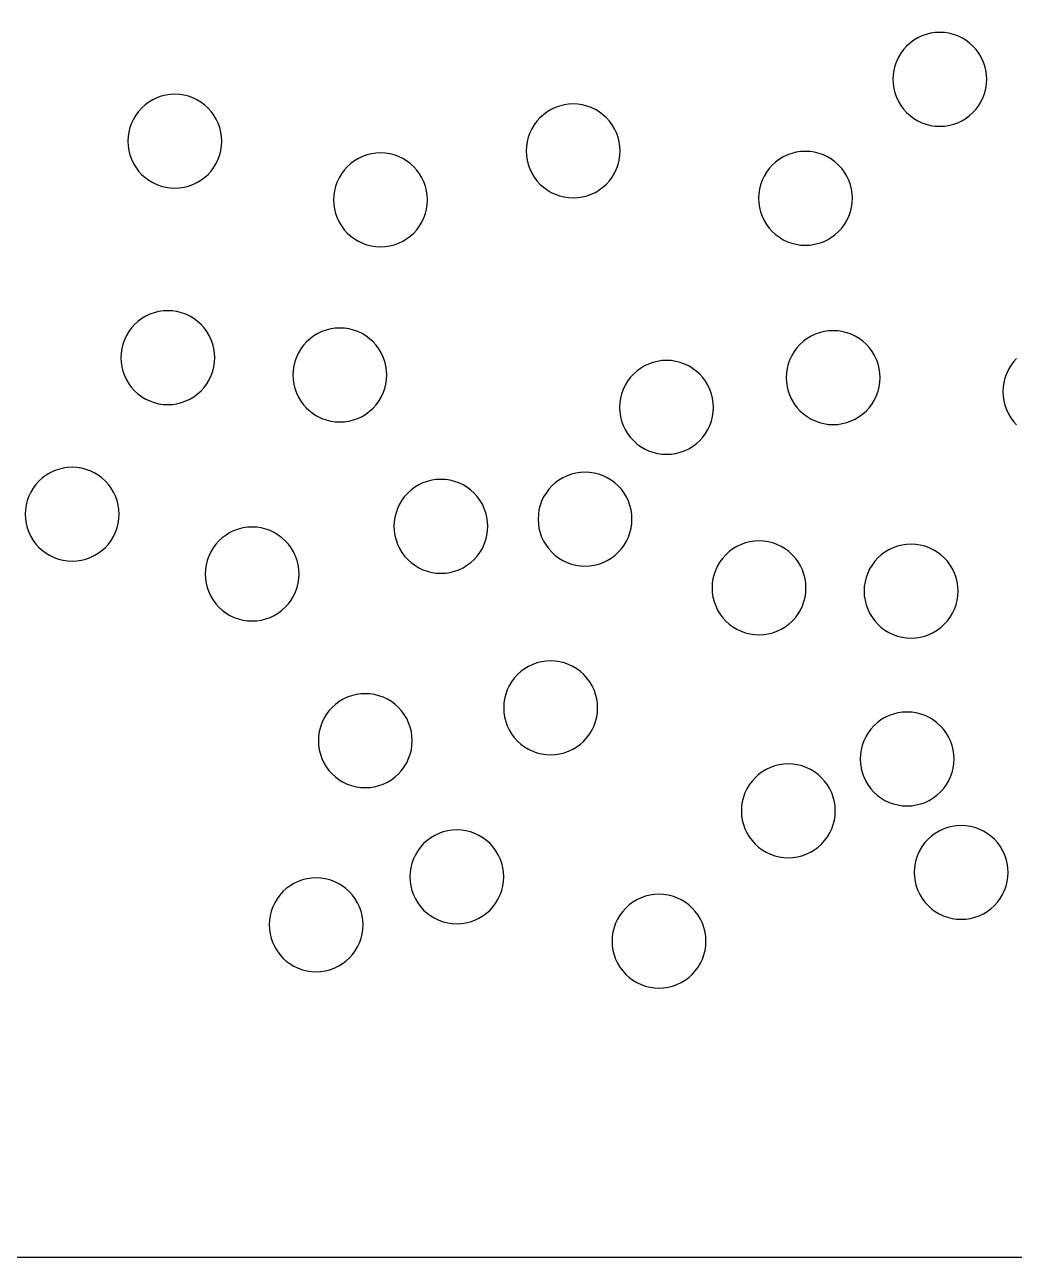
# Model space of a CAD drawing. Header units: millimetres. Extents: x 0 to 406, y 0 to 84.
# Drawn here: x 334.52 to 366.13, y 0 to 39.39 of the extents above; entities that cross this region are included whole.
import ezdxf

# ---------------------------------------------------------------- set-up
doc = ezdxf.new("R2010")
doc.units = ezdxf.units.MM

msp = doc.modelspace()

# ---------------------------------------------------------------- linework, layer by layer
at = {"color": 0}
for points in [[(0, 0), (0, 83.82), (406.4, 83.82), (406.4, 0), (0, 0)], [(364.812, 36.581), (364.911, 36.69), (364.999, 36.808), (365.074, 36.935), (365.137, 37.068), (365.187, 37.206), (365.223, 37.349), (365.244, 37.495), (365.252, 37.642), (365.244, 37.789), (365.223, 37.934), (365.187, 38.077), (365.137, 38.216), (365.074, 38.349), (364.999, 38.475), (364.911, 38.593), (364.812, 38.702), (364.703, 38.801), (364.585, 38.889), (364.459, 38.965), (364.326, 39.028), (364.187, 39.077), (364.044, 39.113), (363.899, 39.134), (363.752, 39.142), (363.605, 39.134), (363.459, 39.113), (363.316, 39.077), (363.178, 39.028), (363.045, 38.965), (362.918, 38.889), (362.8, 38.801), (362.691, 38.702), (362.592, 38.593), (362.504, 38.475), (362.429, 38.349), (362.366, 38.216), (362.316, 38.077), (362.28, 37.934), (362.259, 37.789), (362.252, 37.642), (362.259, 37.495), (362.28, 37.349), (362.316, 37.206), (362.366, 37.068), (362.429, 36.935), (362.504, 36.808), (362.592, 36.69), (362.691, 36.581), (362.8, 36.482), (362.918, 36.394), (363.045, 36.319), (363.178, 36.256), (363.316, 36.206), (363.459, 36.171), (363.605, 36.149), (363.752, 36.142), (363.899, 36.149), (364.044, 36.171), (364.187, 36.206), (364.326, 36.256), (364.459, 36.319), (364.585, 36.394), (364.703, 36.482), (364.812, 36.581)], [(340.375, 34.603), (340.474, 34.712), (340.562, 34.83), (340.638, 34.957), (340.701, 35.09), (340.75, 35.228), (340.786, 35.371), (340.808, 35.517), (340.815, 35.664), (340.808, 35.811), (340.786, 35.956), (340.75, 36.099), (340.701, 36.238), (340.638, 36.371), (340.562, 36.497), (340.474, 36.615), (340.375, 36.724), (340.266, 36.823), (340.148, 36.911), (340.022, 36.987), (339.889, 37.049), (339.75, 37.099), (339.607, 37.135), (339.462, 37.156), (339.315, 37.164), (339.168, 37.156), (339.022, 37.135), (338.879, 37.099), (338.741, 37.049), (338.608, 36.987), (338.481, 36.911), (338.363, 36.823), (338.254, 36.724), (338.155, 36.615), (338.068, 36.497), (337.992, 36.371), (337.929, 36.238), (337.879, 36.099), (337.844, 35.956), (337.822, 35.811), (337.815, 35.664), (337.822, 35.517), (337.844, 35.371), (337.879, 35.228), (337.929, 35.09), (337.992, 34.957), (338.068, 34.83), (338.155, 34.712), (338.254, 34.603), (338.363, 34.504), (338.481, 34.416), (338.608, 34.341), (338.741, 34.278), (338.879, 34.228), (339.022, 34.193), (339.168, 34.171), (339.315, 34.164), (339.462, 34.171), (339.607, 34.193), (339.75, 34.228), (339.889, 34.278), (340.022, 34.341), (340.148, 34.416), (340.266, 34.504), (340.375, 34.603)], [(353.101, 34.292), (353.2, 34.401), (353.288, 34.52), (353.363, 34.646), (353.426, 34.779), (353.476, 34.918), (353.512, 35.06), (353.533, 35.206), (353.54, 35.353), (353.533, 35.5), (353.512, 35.646), (353.476, 35.788), (353.426, 35.927), (353.363, 36.06), (353.288, 36.186), (353.2, 36.305), (353.101, 36.414), (352.992, 36.512), (352.874, 36.6), (352.748, 36.676), (352.614, 36.739), (352.476, 36.788), (352.333, 36.824), (352.187, 36.846), (352.04, 36.853), (351.893, 36.846), (351.748, 36.824), (351.605, 36.788), (351.466, 36.739), (351.333, 36.676), (351.207, 36.6), (351.089, 36.512), (350.98, 36.414), (350.881, 36.305), (350.793, 36.186), (350.718, 36.06), (350.655, 35.927), (350.605, 35.788), (350.569, 35.646), (350.548, 35.5), (350.54, 35.353), (350.548, 35.206), (350.569, 35.06), (350.605, 34.918), (350.655, 34.779), (350.718, 34.646), (350.793, 34.52), (350.881, 34.401), (350.98, 34.292), (351.089, 34.193), (351.207, 34.106), (351.333, 34.03), (351.466, 33.967), (351.605, 33.918), (351.748, 33.882), (351.893, 33.86), (352.04, 33.853), (352.187, 33.86), (352.333, 33.882), (352.476, 33.918), (352.614, 33.967), (352.748, 34.03), (352.874, 34.106), (352.992, 34.193), (353.101, 34.292)], [(346.946, 32.728), (347.045, 32.837), (347.133, 32.956), (347.208, 33.082), (347.271, 33.215), (347.321, 33.354), (347.357, 33.496), (347.378, 33.642), (347.385, 33.789), (347.378, 33.936), (347.357, 34.082), (347.321, 34.224), (347.271, 34.363), (347.208, 34.496), (347.133, 34.622), (347.045, 34.741), (346.946, 34.85), (346.837, 34.948), (346.719, 35.036), (346.593, 35.112), (346.459, 35.175), (346.321, 35.224), (346.178, 35.26), (346.032, 35.282), (345.885, 35.289), (345.738, 35.282), (345.593, 35.26), (345.45, 35.224), (345.311, 35.175), (345.178, 35.112), (345.052, 35.036), (344.934, 34.948), (344.825, 34.85), (344.726, 34.741), (344.638, 34.622), (344.563, 34.496), (344.5, 34.363), (344.45, 34.224), (344.414, 34.082), (344.393, 33.936), (344.385, 33.789), (344.393, 33.642), (344.414, 33.496), (344.45, 33.354), (344.5, 33.215), (344.563, 33.082), (344.638, 32.956), (344.726, 32.837), (344.825, 32.728), (344.934, 32.629), (345.052, 32.542), (345.178, 32.466), (345.311, 32.403), (345.45, 32.354), (345.593, 32.318), (345.738, 32.296), (345.885, 32.289), (346.032, 32.296), (346.178, 32.318), (346.321, 32.354), (346.459, 32.403), (346.593, 32.466), (346.719, 32.542), (346.837, 32.629), (346.946, 32.728)], [(360.52, 32.779), (360.618, 32.888), (360.706, 33.006), (360.782, 33.133), (360.845, 33.266), (360.894, 33.404), (360.93, 33.547), (360.952, 33.693), (360.959, 33.84), (360.952, 33.987), (360.93, 34.132), (360.894, 34.275), (360.845, 34.414), (360.782, 34.547), (360.706, 34.673), (360.618, 34.791), (360.52, 34.9), (360.41, 34.999), (360.292, 35.087), (360.166, 35.163), (360.033, 35.226), (359.894, 35.275), (359.751, 35.311), (359.606, 35.333), (359.459, 35.34), (359.312, 35.333), (359.166, 35.311), (359.023, 35.275), (358.885, 35.226), (358.752, 35.163), (358.626, 35.087), (358.507, 34.999), (358.398, 34.9), (358.299, 34.791), (358.212, 34.673), (358.136, 34.547), (358.073, 34.414), (358.023, 34.275), (357.988, 34.132), (357.966, 33.987), (357.959, 33.84), (357.966, 33.693), (357.988, 33.547), (358.023, 33.404), (358.073, 33.266), (358.136, 33.133), (358.212, 33.006), (358.299, 32.888), (358.398, 32.779), (358.507, 32.68), (358.626, 32.593), (358.752, 32.517), (358.885, 32.454), (359.023, 32.404), (359.166, 32.369), (359.312, 32.347), (359.459, 32.34), (359.606, 32.347), (359.751, 32.369), (359.894, 32.404), (360.033, 32.454), (360.166, 32.517), (360.292, 32.593), (360.41, 32.68), (360.52, 32.779)], [(340.042, 27.589), (340.151, 27.688), (340.25, 27.797), (340.337, 27.915), (340.413, 28.041), (340.476, 28.174), (340.525, 28.313), (340.561, 28.456), (340.583, 28.601), (340.59, 28.748), (340.583, 28.895), (340.561, 29.041), (340.525, 29.184), (340.476, 29.322), (340.413, 29.456), (340.337, 29.582), (340.25, 29.7), (340.151, 29.809), (340.042, 29.908), (339.923, 29.996), (339.797, 30.071), (339.664, 30.134), (339.525, 30.184), (339.383, 30.22), (339.237, 30.241), (339.09, 30.248), (338.943, 30.241), (338.797, 30.22), (338.655, 30.184), (338.516, 30.134), (338.383, 30.071), (338.257, 29.996), (338.138, 29.908), (338.029, 29.809), (337.931, 29.7), (337.843, 29.582), (337.767, 29.456), (337.704, 29.322), (337.655, 29.184), (337.619, 29.041), (337.597, 28.895), (337.59, 28.748), (337.597, 28.601), (337.619, 28.456), (337.655, 28.313), (337.704, 28.174), (337.767, 28.041), (337.843, 27.915), (337.931, 27.797), (338.029, 27.688), (338.138, 27.589), (338.257, 27.501), (338.383, 27.426), (338.516, 27.363), (338.655, 27.313), (338.797, 27.277), (338.943, 27.256), (339.09, 27.248), (339.237, 27.256), (339.383, 27.277), (339.525, 27.313), (339.664, 27.363), (339.797, 27.426), (339.923, 27.501), (340.042, 27.589)], [(345.647, 27.133), (345.746, 27.243), (345.834, 27.361), (345.909, 27.487), (345.972, 27.62), (346.022, 27.759), (346.058, 27.902), (346.079, 28.047), (346.087, 28.194), (346.079, 28.341), (346.058, 28.487), (346.022, 28.63), (345.972, 28.768), (345.909, 28.901), (345.834, 29.028), (345.746, 29.146), (345.647, 29.255), (345.538, 29.354), (345.42, 29.441), (345.294, 29.517), (345.161, 29.58), (345.022, 29.63), (344.879, 29.665), (344.734, 29.687), (344.587, 29.694), (344.44, 29.687), (344.294, 29.665), (344.151, 29.63), (344.013, 29.58), (343.88, 29.517), (343.753, 29.441), (343.635, 29.354), (343.526, 29.255), (343.427, 29.146), (343.339, 29.028), (343.264, 28.901), (343.201, 28.768), (343.151, 28.63), (343.115, 28.487), (343.094, 28.341), (343.087, 28.194), (343.094, 28.047), (343.115, 27.902), (343.151, 27.759), (343.201, 27.62), (343.264, 27.487), (343.339, 27.361), (343.427, 27.243), (343.526, 27.133), (343.635, 27.035), (343.753, 26.947), (343.88, 26.871), (344.013, 26.808), (344.151, 26.759), (344.294, 26.723), (344.44, 26.701), (344.587, 26.694), (344.734, 26.701), (344.879, 26.723), (345.022, 26.759), (345.161, 26.808), (345.294, 26.871), (345.42, 26.947), (345.538, 27.035), (345.647, 27.133)], [(361.406, 27.05), (361.505, 27.159), (361.592, 27.277), (361.668, 27.403), (361.731, 27.536), (361.78, 27.675), (361.816, 27.818), (361.838, 27.963), (361.845, 28.11), (361.838, 28.257), (361.816, 28.403), (361.78, 28.546), (361.731, 28.684), (361.668, 28.817), (361.592, 28.944), (361.505, 29.062), (361.406, 29.171), (361.297, 29.27), (361.178, 29.357), (361.052, 29.433), (360.919, 29.496), (360.78, 29.546), (360.638, 29.581), (360.492, 29.603), (360.345, 29.61), (360.198, 29.603), (360.052, 29.581), (359.91, 29.546), (359.771, 29.496), (359.638, 29.433), (359.512, 29.357), (359.393, 29.27), (359.284, 29.171), (359.186, 29.062), (359.098, 28.944), (359.022, 28.817), (358.959, 28.684), (358.91, 28.546), (358.874, 28.403), (358.852, 28.257), (358.845, 28.11), (358.852, 27.963), (358.874, 27.818), (358.91, 27.675), (358.959, 27.536), (359.022, 27.403), (359.098, 27.277), (359.186, 27.159), (359.284, 27.05), (359.393, 26.951), (359.512, 26.863), (359.638, 26.787), (359.771, 26.724), (359.91, 26.675), (360.052, 26.639), (360.198, 26.617), (360.345, 26.61), (360.492, 26.617), (360.638, 26.639), (360.78, 26.675), (360.919, 26.724), (361.052, 26.787), (361.178, 26.863), (361.297, 26.951), (361.406, 27.05)], [(356.083, 26.098), (356.182, 26.207), (356.27, 26.325), (356.345, 26.452), (356.408, 26.585), (356.458, 26.723), (356.494, 26.866), (356.515, 27.012), (356.523, 27.159), (356.515, 27.306), (356.494, 27.451), (356.458, 27.594), (356.408, 27.733), (356.345, 27.866), (356.27, 27.992), (356.182, 28.11), (356.083, 28.22), (355.974, 28.318), (355.856, 28.406), (355.73, 28.482), (355.597, 28.545), (355.458, 28.594), (355.315, 28.63), (355.17, 28.652), (355.023, 28.659), (354.876, 28.652), (354.73, 28.63), (354.587, 28.594), (354.449, 28.545), (354.316, 28.482), (354.189, 28.406), (354.071, 28.318), (353.962, 28.22), (353.863, 28.11), (353.775, 27.992), (353.7, 27.866), (353.637, 27.733), (353.587, 27.594), (353.551, 27.451), (353.53, 27.306), (353.523, 27.159), (353.53, 27.012), (353.551, 26.866), (353.587, 26.723), (353.637, 26.585), (353.7, 26.452), (353.775, 26.325), (353.863, 26.207), (353.962, 26.098), (354.071, 25.999), (354.189, 25.912), (354.316, 25.836), (354.449, 25.773), (354.587, 25.723), (354.73, 25.688), (354.876, 25.666), (355.023, 25.659), (355.17, 25.666), (355.315, 25.688), (355.458, 25.723), (355.597, 25.773), (355.73, 25.836), (355.856, 25.912), (355.974, 25.999), (356.083, 26.098)], [(366.206, 28.722), (366.107, 28.613), (366.019, 28.495), (365.943, 28.368), (365.88, 28.235), (365.831, 28.097), (365.795, 27.954), (365.773, 27.808), (365.766, 27.661), (365.773, 27.514), (365.795, 27.369), (365.831, 27.226), (365.88, 27.087), (365.943, 26.954), (366.019, 26.828), (366.107, 26.71), (366.206, 26.6)], [(337.097, 22.683), (337.195, 22.792), (337.283, 22.91), (337.359, 23.036), (337.422, 23.17), (337.471, 23.308), (337.507, 23.451), (337.529, 23.597), (337.536, 23.744), (337.529, 23.891), (337.507, 24.036), (337.471, 24.179), (337.422, 24.318), (337.359, 24.451), (337.283, 24.577), (337.195, 24.695), (337.097, 24.804), (336.987, 24.903), (336.869, 24.991), (336.743, 25.066), (336.61, 25.129), (336.471, 25.179), (336.329, 25.215), (336.183, 25.236), (336.036, 25.244), (335.889, 25.236), (335.743, 25.215), (335.6, 25.179), (335.462, 25.129), (335.329, 25.066), (335.203, 24.991), (335.084, 24.903), (334.975, 24.804), (334.876, 24.695), (334.789, 24.577), (334.713, 24.451), (334.65, 24.318), (334.6, 24.179), (334.565, 24.036), (334.543, 23.891), (334.536, 23.744), (334.543, 23.597), (334.565, 23.451), (334.6, 23.308), (334.65, 23.17), (334.713, 23.036), (334.789, 22.91), (334.876, 22.792), (334.975, 22.683), (335.084, 22.584), (335.203, 22.496), (335.329, 22.421), (335.462, 22.358), (335.6, 22.308), (335.743, 22.272), (335.889, 22.251), (336.036, 22.244), (336.183, 22.251), (336.329, 22.272), (336.471, 22.308), (336.61, 22.358), (336.743, 22.421), (336.869, 22.496), (336.987, 22.584), (337.097, 22.683)], [(348.876, 22.298), (348.974, 22.407), (349.062, 22.526), (349.138, 22.652), (349.201, 22.785), (349.25, 22.924), (349.286, 23.066), (349.308, 23.212), (349.315, 23.359), (349.308, 23.506), (349.286, 23.652), (349.25, 23.794), (349.201, 23.933), (349.138, 24.066), (349.062, 24.192), (348.974, 24.311), (348.876, 24.42), (348.767, 24.519), (348.648, 24.606), (348.522, 24.682), (348.389, 24.745), (348.25, 24.794), (348.108, 24.83), (347.962, 24.852), (347.815, 24.859), (347.668, 24.852), (347.522, 24.83), (347.38, 24.794), (347.241, 24.745), (347.108, 24.682), (346.982, 24.606), (346.863, 24.519), (346.754, 24.42), (346.655, 24.311), (346.568, 24.192), (346.492, 24.066), (346.429, 23.933), (346.38, 23.794), (346.344, 23.652), (346.322, 23.506), (346.315, 23.359), (346.322, 23.212), (346.344, 23.066), (346.38, 22.924), (346.429, 22.785), (346.492, 22.652), (346.568, 22.526), (346.655, 22.407), (346.754, 22.298), (346.863, 22.199), (346.982, 22.112), (347.108, 22.036), (347.241, 21.973), (347.38, 21.924), (347.522, 21.888), (347.668, 21.866), (347.815, 21.859), (347.962, 21.866), (348.108, 21.888), (348.25, 21.924), (348.389, 21.973), (348.522, 22.036), (348.648, 22.112), (348.767, 22.199), (348.876, 22.298)], [(353.48, 22.529), (353.579, 22.638), (353.667, 22.756), (353.742, 22.882), (353.805, 23.015), (353.855, 23.154), (353.89, 23.297), (353.912, 23.442), (353.919, 23.589), (353.912, 23.736), (353.89, 23.882), (353.855, 24.025), (353.805, 24.163), (353.742, 24.296), (353.667, 24.423), (353.579, 24.541), (353.48, 24.65), (353.371, 24.749), (353.253, 24.836), (353.126, 24.912), (352.993, 24.975), (352.855, 25.025), (352.712, 25.06), (352.566, 25.082), (352.419, 25.089), (352.272, 25.082), (352.127, 25.06), (351.984, 25.025), (351.845, 24.975), (351.712, 24.912), (351.586, 24.836), (351.468, 24.749), (351.359, 24.65), (351.26, 24.541), (351.172, 24.423), (351.096, 24.296), (351.033, 24.163), (350.984, 24.025), (350.948, 23.882), (350.927, 23.736), (350.919, 23.589), (350.927, 23.442), (350.948, 23.297), (350.984, 23.154), (351.033, 23.015), (351.096, 22.882), (351.172, 22.756), (351.26, 22.638), (351.359, 22.529), (351.468, 22.43), (351.586, 22.342), (351.712, 22.266), (351.845, 22.203), (351.984, 22.154), (352.127, 22.118), (352.272, 22.096), (352.419, 22.089), (352.566, 22.096), (352.712, 22.118), (352.855, 22.154), (352.993, 22.203), (353.126, 22.266), (353.253, 22.342), (353.371, 22.43), (353.48, 22.529)], [(342.844, 20.773), (342.943, 20.882), (343.031, 21.001), (343.106, 21.127), (343.169, 21.26), (343.219, 21.399), (343.255, 21.541), (343.276, 21.687), (343.283, 21.834), (343.276, 21.981), (343.255, 22.127), (343.219, 22.269), (343.169, 22.408), (343.106, 22.541), (343.031, 22.667), (342.943, 22.786), (342.844, 22.895), (342.735, 22.994), (342.617, 23.081), (342.491, 23.157), (342.357, 23.22), (342.219, 23.269), (342.076, 23.305), (341.93, 23.327), (341.783, 23.334), (341.636, 23.327), (341.491, 23.305), (341.348, 23.269), (341.209, 23.22), (341.076, 23.157), (340.95, 23.081), (340.832, 22.994), (340.723, 22.895), (340.624, 22.786), (340.536, 22.667), (340.461, 22.541), (340.398, 22.408), (340.348, 22.269), (340.312, 22.127), (340.291, 21.981), (340.283, 21.834), (340.291, 21.687), (340.312, 21.541), (340.348, 21.399), (340.398, 21.26), (340.461, 21.127), (340.536, 21.001), (340.624, 20.882), (340.723, 20.773), (340.832, 20.675), (340.95, 20.587), (341.076, 20.511), (341.209, 20.448), (341.348, 20.399), (341.491, 20.363), (341.636, 20.341), (341.783, 20.334), (341.93, 20.341), (342.076, 20.363), (342.219, 20.399), (342.357, 20.448), (342.491, 20.511), (342.617, 20.587), (342.735, 20.675), (342.844, 20.773)], [(359.038, 20.33), (359.137, 20.439), (359.225, 20.558), (359.3, 20.684), (359.363, 20.817), (359.413, 20.956), (359.449, 21.098), (359.47, 21.244), (359.477, 21.391), (359.47, 21.538), (359.449, 21.684), (359.413, 21.826), (359.363, 21.965), (359.3, 22.098), (359.225, 22.224), (359.137, 22.343), (359.038, 22.452), (358.929, 22.55), (358.811, 22.638), (358.684, 22.714), (358.551, 22.777), (358.413, 22.826), (358.27, 22.862), (358.124, 22.884), (357.977, 22.891), (357.83, 22.884), (357.685, 22.862), (357.542, 22.826), (357.403, 22.777), (357.27, 22.714), (357.144, 22.638), (357.026, 22.55), (356.917, 22.452), (356.818, 22.343), (356.73, 22.224), (356.654, 22.098), (356.592, 21.965), (356.542, 21.826), (356.506, 21.684), (356.485, 21.538), (356.477, 21.391), (356.485, 21.244), (356.506, 21.098), (356.542, 20.956), (356.592, 20.817), (356.654, 20.684), (356.73, 20.558), (356.818, 20.439), (356.917, 20.33), (357.026, 20.231), (357.144, 20.144), (357.27, 20.068), (357.403, 20.005), (357.542, 19.956), (357.685, 19.92), (357.83, 19.898), (357.977, 19.891), (358.124, 19.898), (358.27, 19.92), (358.413, 19.956), (358.551, 20.005), (358.684, 20.068), (358.811, 20.144), (358.929, 20.231), (359.038, 20.33)], [(363.895, 20.228), (363.994, 20.337), (364.081, 20.455), (364.157, 20.581), (364.22, 20.714), (364.27, 20.853), (364.305, 20.996), (364.327, 21.141), (364.334, 21.288), (364.327, 21.435), (364.305, 21.581), (364.27, 21.724), (364.22, 21.862), (364.157, 21.995), (364.081, 22.122), (363.994, 22.24), (363.895, 22.349), (363.786, 22.448), (363.667, 22.536), (363.541, 22.611), (363.408, 22.674), (363.27, 22.724), (363.127, 22.76), (362.981, 22.781), (362.834, 22.788), (362.687, 22.781), (362.542, 22.76), (362.399, 22.724), (362.26, 22.674), (362.127, 22.611), (362.001, 22.536), (361.883, 22.448), (361.773, 22.349), (361.675, 22.24), (361.587, 22.122), (361.511, 21.995), (361.448, 21.862), (361.399, 21.724), (361.363, 21.581), (361.341, 21.435), (361.334, 21.288), (361.341, 21.141), (361.363, 20.996), (361.399, 20.853), (361.448, 20.714), (361.511, 20.581), (361.587, 20.455), (361.675, 20.337), (361.773, 20.228), (361.883, 20.129), (362.001, 20.041), (362.127, 19.965), (362.26, 19.903), (362.399, 19.853), (362.542, 19.817), (362.687, 19.796), (362.834, 19.788), (362.981, 19.796), (363.127, 19.817), (363.27, 19.853), (363.408, 19.903), (363.541, 19.965), (363.667, 20.041), (363.786, 20.129), (363.895, 20.228)], [(352.38, 16.497), (352.479, 16.607), (352.567, 16.725), (352.643, 16.851), (352.706, 16.984), (352.755, 17.123), (352.791, 17.266), (352.813, 17.411), (352.82, 17.558), (352.813, 17.705), (352.791, 17.851), (352.755, 17.994), (352.706, 18.132), (352.643, 18.265), (352.567, 18.391), (352.479, 18.51), (352.38, 18.619), (352.271, 18.718), (352.153, 18.805), (352.027, 18.881), (351.894, 18.944), (351.755, 18.994), (351.612, 19.029), (351.467, 19.051), (351.32, 19.058), (351.173, 19.051), (351.027, 19.029), (350.884, 18.994), (350.746, 18.944), (350.613, 18.881), (350.486, 18.805), (350.368, 18.718), (350.259, 18.619), (350.16, 18.51), (350.073, 18.391), (349.997, 18.265), (349.934, 18.132), (349.884, 17.994), (349.849, 17.851), (349.827, 17.705), (349.82, 17.558), (349.827, 17.411), (349.849, 17.266), (349.884, 17.123), (349.934, 16.984), (349.997, 16.851), (350.073, 16.725), (350.16, 16.607), (350.259, 16.497), (350.368, 16.399), (350.486, 16.311), (350.613, 16.235), (350.746, 16.172), (350.884, 16.123), (351.027, 16.087), (351.173, 16.065), (351.32, 16.058), (351.467, 16.065), (351.612, 16.087), (351.755, 16.123), (351.894, 16.172), (352.027, 16.235), (352.153, 16.311), (352.271, 16.399), (352.38, 16.497)], [(346.459, 15.449), (346.558, 15.558), (346.646, 15.676), (346.722, 15.802), (346.784, 15.935), (346.834, 16.074), (346.87, 16.217), (346.891, 16.362), (346.899, 16.509), (346.891, 16.656), (346.87, 16.802), (346.834, 16.945), (346.784, 17.083), (346.722, 17.216), (346.646, 17.343), (346.558, 17.461), (346.459, 17.57), (346.35, 17.669), (346.232, 17.756), (346.106, 17.832), (345.973, 17.895), (345.834, 17.945), (345.691, 17.98), (345.546, 18.002), (345.399, 18.009), (345.252, 18.002), (345.106, 17.98), (344.963, 17.945), (344.825, 17.895), (344.692, 17.832), (344.565, 17.756), (344.447, 17.669), (344.338, 17.57), (344.239, 17.461), (344.151, 17.343), (344.076, 17.216), (344.013, 17.083), (343.963, 16.945), (343.927, 16.802), (343.906, 16.656), (343.899, 16.509), (343.906, 16.362), (343.927, 16.217), (343.963, 16.074), (344.013, 15.935), (344.076, 15.802), (344.151, 15.676), (344.239, 15.558), (344.338, 15.449), (344.447, 15.35), (344.565, 15.262), (344.692, 15.186), (344.825, 15.123), (344.963, 15.074), (345.106, 15.038), (345.252, 15.016), (345.399, 15.009), (345.546, 15.016), (345.691, 15.038), (345.834, 15.074), (345.973, 15.123), (346.106, 15.186), (346.232, 15.262), (346.35, 15.35), (346.459, 15.449)], [(363.767, 14.864), (363.866, 14.973), (363.954, 15.092), (364.03, 15.218), (364.093, 15.351), (364.142, 15.49), (364.178, 15.632), (364.2, 15.778), (364.207, 15.925), (364.2, 16.072), (364.178, 16.218), (364.142, 16.36), (364.093, 16.499), (364.03, 16.632), (363.954, 16.758), (363.866, 16.877), (363.767, 16.986), (363.658, 17.084), (363.54, 17.172), (363.414, 17.248), (363.281, 17.311), (363.142, 17.36), (362.999, 17.396), (362.854, 17.418), (362.707, 17.425), (362.56, 17.418), (362.414, 17.396), (362.271, 17.36), (362.133, 17.311), (362, 17.248), (361.873, 17.172), (361.755, 17.084), (361.646, 16.986), (361.547, 16.877), (361.46, 16.758), (361.384, 16.632), (361.321, 16.499), (361.271, 16.36), (361.236, 16.218), (361.214, 16.072), (361.207, 15.925), (361.214, 15.778), (361.236, 15.632), (361.271, 15.49), (361.321, 15.351), (361.384, 15.218), (361.46, 15.092), (361.547, 14.973), (361.646, 14.864), (361.755, 14.765), (361.873, 14.678), (362, 14.602), (362.133, 14.539), (362.271, 14.49), (362.414, 14.454), (362.56, 14.432), (362.707, 14.425), (362.854, 14.432), (362.999, 14.454), (363.142, 14.49), (363.281, 14.539), (363.414, 14.602), (363.54, 14.678), (363.658, 14.765), (363.767, 14.864)], [(359.973, 13.206), (360.072, 13.315), (360.16, 13.433), (360.236, 13.56), (360.299, 13.693), (360.348, 13.831), (360.384, 13.974), (360.406, 14.12), (360.413, 14.267), (360.406, 14.414), (360.384, 14.559), (360.348, 14.702), (360.299, 14.841), (360.236, 14.974), (360.16, 15.1), (360.072, 15.218), (359.973, 15.327), (359.864, 15.426), (359.746, 15.514), (359.62, 15.589), (359.487, 15.652), (359.348, 15.702), (359.205, 15.738), (359.06, 15.759), (358.913, 15.767), (358.766, 15.759), (358.62, 15.738), (358.477, 15.702), (358.339, 15.652), (358.206, 15.589), (358.079, 15.514), (357.961, 15.426), (357.852, 15.327), (357.753, 15.218), (357.666, 15.1), (357.59, 14.974), (357.527, 14.841), (357.477, 14.702), (357.442, 14.559), (357.42, 14.414), (357.413, 14.267), (357.42, 14.12), (357.442, 13.974), (357.477, 13.831), (357.527, 13.693), (357.59, 13.56), (357.666, 13.433), (357.753, 13.315), (357.852, 13.206), (357.961, 13.107), (358.079, 13.019), (358.206, 12.944), (358.339, 12.881), (358.477, 12.831), (358.62, 12.795), (358.766, 12.774), (358.913, 12.767), (359.06, 12.774), (359.205, 12.795), (359.348, 12.831), (359.487, 12.881), (359.62, 12.944), (359.746, 13.019), (359.864, 13.107), (359.973, 13.206)], [(365.496, 11.24), (365.595, 11.349), (365.683, 11.467), (365.758, 11.593), (365.821, 11.727), (365.871, 11.865), (365.907, 12.008), (365.928, 12.154), (365.935, 12.301), (365.928, 12.448), (365.907, 12.593), (365.871, 12.736), (365.821, 12.875), (365.758, 13.008), (365.683, 13.134), (365.595, 13.252), (365.496, 13.361), (365.387, 13.46), (365.269, 13.548), (365.143, 13.623), (365.009, 13.686), (364.871, 13.736), (364.728, 13.772), (364.582, 13.793), (364.435, 13.801), (364.288, 13.793), (364.143, 13.772), (364, 13.736), (363.861, 13.686), (363.728, 13.623), (363.602, 13.548), (363.484, 13.46), (363.375, 13.361), (363.276, 13.252), (363.188, 13.134), (363.113, 13.008), (363.05, 12.875), (363, 12.736), (362.964, 12.593), (362.943, 12.448), (362.935, 12.301), (362.943, 12.154), (362.964, 12.008), (363, 11.865), (363.05, 11.727), (363.113, 11.593), (363.188, 11.467), (363.276, 11.349), (363.375, 11.24), (363.484, 11.141), (363.602, 11.053), (363.728, 10.978), (363.861, 10.915), (364, 10.865), (364.143, 10.829), (364.288, 10.808), (364.435, 10.801), (364.582, 10.808), (364.728, 10.829), (364.871, 10.865), (365.009, 10.915), (365.143, 10.978), (365.269, 11.053), (365.387, 11.141), (365.496, 11.24)], [(349.384, 11.098), (349.483, 11.207), (349.571, 11.325), (349.646, 11.452), (349.709, 11.585), (349.759, 11.723), (349.795, 11.866), (349.816, 12.012), (349.823, 12.159), (349.816, 12.306), (349.795, 12.451), (349.759, 12.594), (349.709, 12.733), (349.646, 12.866), (349.571, 12.992), (349.483, 13.11), (349.384, 13.219), (349.275, 13.318), (349.157, 13.406), (349.031, 13.482), (348.897, 13.545), (348.759, 13.594), (348.616, 13.63), (348.47, 13.652), (348.323, 13.659), (348.176, 13.652), (348.031, 13.63), (347.888, 13.594), (347.749, 13.545), (347.616, 13.482), (347.49, 13.406), (347.372, 13.318), (347.263, 13.219), (347.164, 13.11), (347.076, 12.992), (347.001, 12.866), (346.938, 12.733), (346.888, 12.594), (346.852, 12.451), (346.831, 12.306), (346.823, 12.159), (346.831, 12.012), (346.852, 11.866), (346.888, 11.723), (346.938, 11.585), (347.001, 11.452), (347.076, 11.325), (347.164, 11.207), (347.263, 11.098), (347.372, 10.999), (347.49, 10.912), (347.616, 10.836), (347.749, 10.773), (347.888, 10.723), (348.031, 10.688), (348.176, 10.666), (348.323, 10.659), (348.47, 10.666), (348.616, 10.688), (348.759, 10.723), (348.897, 10.773), (349.031, 10.836), (349.157, 10.912), (349.275, 10.999), (349.384, 11.098)], [(344.889, 9.564), (344.988, 9.673), (345.075, 9.791), (345.151, 9.918), (345.214, 10.051), (345.263, 10.189), (345.299, 10.332), (345.321, 10.478), (345.328, 10.625), (345.321, 10.772), (345.299, 10.917), (345.263, 11.06), (345.214, 11.199), (345.151, 11.332), (345.075, 11.458), (344.988, 11.576), (344.889, 11.685), (344.78, 11.784), (344.661, 11.872), (344.535, 11.948), (344.402, 12.011), (344.263, 12.06), (344.121, 12.096), (343.975, 12.118), (343.828, 12.125), (343.681, 12.118), (343.535, 12.096), (343.393, 12.06), (343.254, 12.011), (343.121, 11.948), (342.995, 11.872), (342.876, 11.784), (342.767, 11.685), (342.668, 11.576), (342.581, 11.458), (342.505, 11.332), (342.442, 11.199), (342.393, 11.06), (342.357, 10.917), (342.335, 10.772), (342.328, 10.625), (342.335, 10.478), (342.357, 10.332), (342.393, 10.189), (342.442, 10.051), (342.505, 9.918), (342.581, 9.791), (342.668, 9.673), (342.767, 9.564), (342.876, 9.465), (342.995, 9.378), (343.121, 9.302), (343.254, 9.239), (343.393, 9.189), (343.535, 9.154), (343.681, 9.132), (343.828, 9.125), (343.975, 9.132), (344.121, 9.154), (344.263, 9.189), (344.402, 9.239), (344.535, 9.302), (344.661, 9.378), (344.78, 9.465), (344.889, 9.564)], [(355.842, 9.041), (355.941, 9.15), (356.029, 9.268), (356.105, 9.395), (356.167, 9.528), (356.217, 9.666), (356.253, 9.809), (356.274, 9.955), (356.282, 10.102), (356.274, 10.249), (356.253, 10.394), (356.217, 10.537), (356.167, 10.676), (356.105, 10.809), (356.029, 10.935), (355.941, 11.053), (355.842, 11.162), (355.733, 11.261), (355.615, 11.349), (355.489, 11.425), (355.356, 11.487), (355.217, 11.537), (355.074, 11.573), (354.929, 11.594), (354.782, 11.602), (354.635, 11.594), (354.489, 11.573), (354.346, 11.537), (354.208, 11.487), (354.075, 11.425), (353.948, 11.349), (353.83, 11.261), (353.721, 11.162), (353.622, 11.053), (353.534, 10.935), (353.459, 10.809), (353.396, 10.676), (353.346, 10.537), (353.31, 10.394), (353.289, 10.249), (353.282, 10.102), (353.289, 9.955), (353.31, 9.809), (353.346, 9.666), (353.396, 9.528), (353.459, 9.395), (353.534, 9.268), (353.622, 9.15), (353.721, 9.041), (353.83, 8.942), (353.948, 8.854), (354.075, 8.779), (354.208, 8.716), (354.346, 8.666), (354.489, 8.63), (354.635, 8.609), (354.782, 8.602), (354.929, 8.609), (355.074, 8.63), (355.217, 8.666), (355.356, 8.716), (355.489, 8.779), (355.615, 8.854), (355.733, 8.942), (355.842, 9.041)]]:
    msp.add_lwpolyline(points, dxfattribs=at)

doc.saveas('drawing.dxf')
